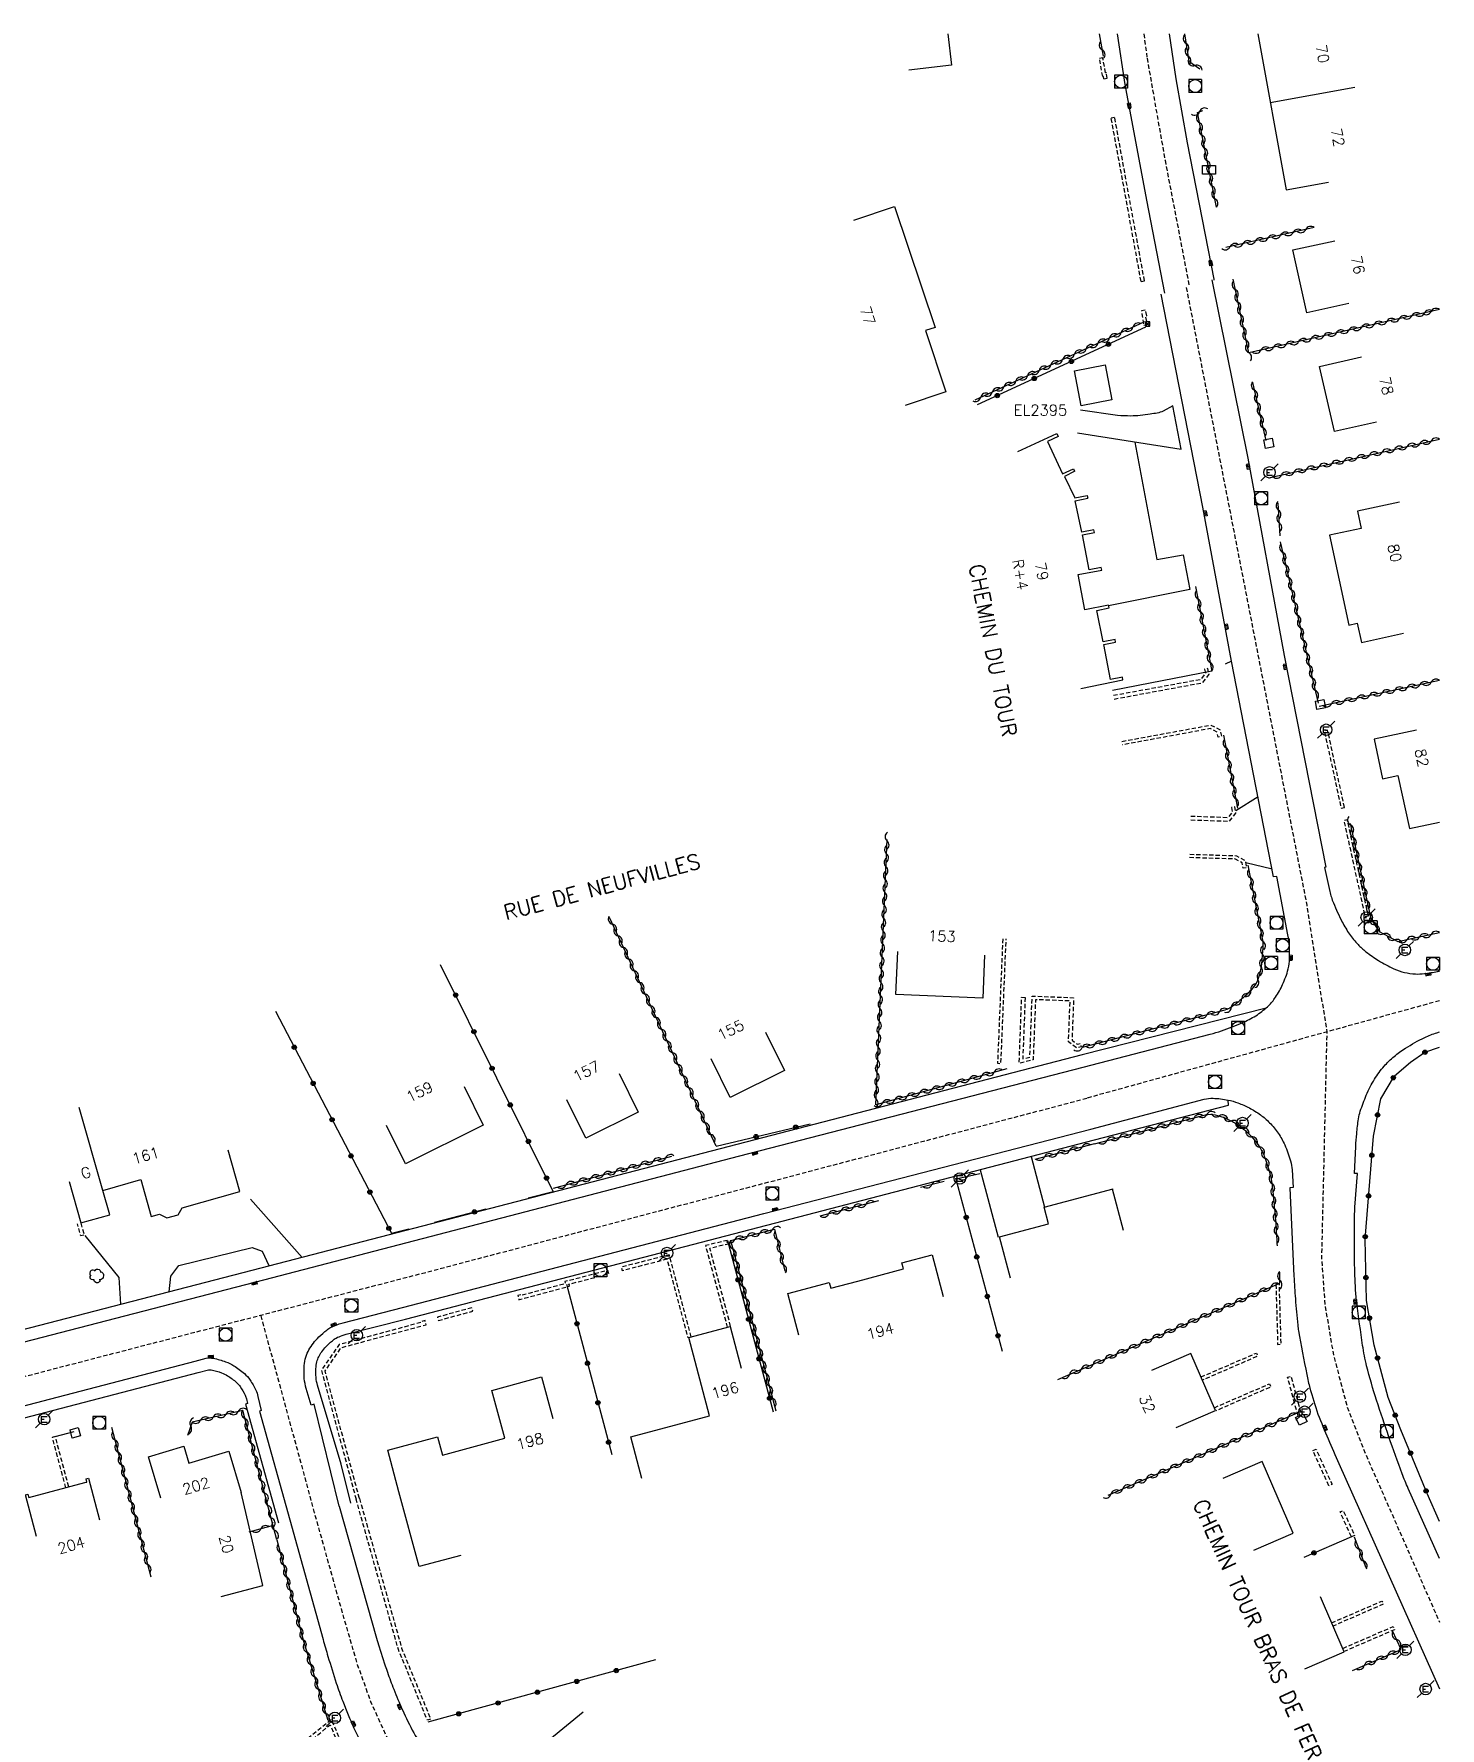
# Model space of a CAD drawing. Header units: millimetres. Extents: x 127028 to 128001, y 140339 to 141000.
# Drawn here: x 127836.5 to 128000.1, y 140803.1 to 141000 of the extents above; entities that cross this region are included whole.
import ezdxf
from ezdxf.enums import TextEntityAlignment as Align

# ---------------------------------------------------------------- set-up
doc = ezdxf.new("R2010")
doc.units = ezdxf.units.MM
doc.linetypes.add('DASHED', pattern=[0.75, 0.5, -0.25])
doc.layers.get('0').update_dxf_attribs({"linetype": 'CONTINUOUS'})
for name, color, linetype in [('W0001', 6, 'DASHED'), ('W0008', 7, 'CONTINUOUS'), ('W0100', 7, 'CONTINUOUS'), ('W0112', 1, 'DASHED'), ('W0300', 7, 'CONTINUOUS'), ('W0310', 3, 'CONTINUOUS'), ('W0322', 7, 'CONTINUOUS'), ('W0330', 7, 'CONTINUOUS'), ('W0400', 7, 'CONTINUOUS'), ('W0420', 7, 'CONTINUOUS'), ('W0471', 7, 'CONTINUOUS'), ('W0984', 7, 'CONTINUOUS'), ('W0989', 7, 'CONTINUOUS'), ('W0991', 7, 'CONTINUOUS'), ('W1102', 7, 'CONTINUOUS'), ('W1471', 7, 'CONTINUOUS')]:
    doc.layers.add(name, color=color, linetype=linetype)
doc.styles.get("Standard").update_dxf_attribs({"font": 'romans.shx', "width": 0.85})

# ---------------------------------------------------------------- blocks, each defined once
blk = doc.blocks.new('t310o')
at = {"color": 0, "linetype": 'Continuous'}
for centre, start, end in [((-0.5, 0.38), 216.8699, 323.1304), ((0.5, -0.37), 36.8699, 143.1303)]:
    blk.add_arc(centre, 0.625, start, end, dxfattribs=at)
blk = doc.blocks.new('T420')
for p, q in [((0.75, 0.75), (-0.75, 0.75)), ((-0.75, 0.75), (-0.75, -0.75)), ((0.75, 0.75), (0.75, -0.75)), ((0.75, -0.75), (-0.75, -0.75))]:
    blk.add_line(p, q)
blk.add_ellipse((0, 0), major_axis=(-0.53, 0.53), ratio=1, start_param=3.926991, end_param=10.210176)
blk = doc.blocks.new('T400')
for p, q in [((-0.15, 0.3), (0.15, 0.3)), ((-0.15, -0.25), (-0.15, 0.3)), ((-0.15, 0.15), (0.15, 0.15)), ((-0.15, 0), (0.15, 0)), ((0.15, 0.3), (0.15, -0.25)), ((-0.15, -0.15), (0.15, -0.15)), ((-0.15, -0.25), (-0.15, -0.3)), ((-0.15, -0.3), (0.15, -0.3)), ((0.15, -0.3), (0.15, -0.25))]:
    blk.add_line(p, q)
blk = doc.blocks.new('t322o')
at = {"color": 0, "linetype": 'Continuous'}
for radius in [0.25, 0.15]:
    blk.add_circle((0, 0), radius, dxfattribs=at)
blk = doc.blocks.new('T471')
for p, q in [((-0.333334, 0.333334), (-0.333334, -0.333334)), ((-0.333334, 0.333334), (0.333334, 0.333334)), ((-0.333334, 0), (0, 0)), ((0.500001, 0.500001), (1.000002, 1.000002)), ((-0.500001, -0.500001), (-1.000002, -1.000002)), ((-0.333334, -0.333334), (0.333334, -0.333334))]:
    blk.add_line(p, q)
blk.add_ellipse((0, 0), major_axis=(0.471405, 0.471405), ratio=1, start_param=5.4977871438, end_param=11.780972451)
blk = doc.blocks.new('t112o')
at = {"color": 0, "linetype": 'Continuous'}
for p, q in [((-0.5, 0.5), (0.5, 0.5)), ((-0.5, -0.5), (-0.5, 0.5)), ((0.5, 0.5), (0.5, -0.5)), ((0.5, -0.5), (-0.5, -0.5))]:
    blk.add_line(p, q, dxfattribs=at)
blk = doc.blocks.new('T300')
for p, q in [((-0.8, 0.51), (-0.86, 0.34)), ((-0.86, 0.34), (-0.86, 0.17)), ((-0.86, 0.17), (-0.74, 0.06)), ((-0.69, 0.63), (-0.8, 0.51)), ((-0.8, -0.06), (-0.74, 0.06)), ((-0.74, 0.06), (-0.69, 0.11)), ((-0.57, 0.69), (-0.69, 0.63)), ((-0.46, 0.69), (-0.57, 0.69)), ((-0.29, 0.63), (-0.46, 0.69)), ((-0.29, 0.63), (-0.17, 0.74)), ((-0.23, 0.57), (-0.29, 0.63)), ((-0.17, 0.74), (-0.06, 0.8)), ((-0.06, 0.8), (0.06, 0.8)), ((0.06, 0.8), (0.23, 0.74)), ((0.23, 0.74), (0.34, 0.63)), ((0.34, 0.63), (0.4, 0.51)), ((0.46, 0.46), (0.34, 0.46)), ((0.4, 0.51), (0.4, 0.46)), ((0.57, 0.4), (0.46, 0.46)), ((0.57, 0.4), (0.69, 0.29)), ((0.69, 0.29), (0.74, 0.17)), ((0.74, 0.06), (0.69, -0.17)), ((0.74, 0.17), (0.74, 0.06)), ((-0.8, -0.17), (-0.8, -0.06)), ((-0.8, -0.23), (-0.8, -0.17)), ((-0.74, -0.34), (-0.8, -0.23)), ((-0.69, -0.4), (-0.74, -0.34)), ((-0.51, -0.46), (-0.69, -0.4)), ((-0.4, -0.46), (-0.51, -0.46)), ((-0.4, -0.46), (-0.34, -0.46)), ((-0.34, -0.46), (-0.34, -0.4)), ((-0.34, -0.51), (-0.34, -0.46)), ((-0.29, -0.63), (-0.34, -0.51)), ((-0.17, -0.74), (-0.29, -0.63)), ((-0.06, -0.8), (-0.17, -0.74)), ((0.06, -0.8), (-0.06, -0.8)), ((0.17, -0.74), (0.06, -0.8)), ((0.23, -0.69), (0.17, -0.74)), ((0.29, -0.46), (0.23, -0.46)), ((0.29, -0.63), (0.23, -0.69)), ((0.46, -0.4), (0.29, -0.46)), ((0.34, -0.51), (0.29, -0.63)), ((0.34, -0.51), (0.34, -0.46)), ((0.57, -0.34), (0.46, -0.4)), ((0.63, -0.29), (0.57, -0.34)), ((0.69, -0.17), (0.63, -0.29))]:
    blk.add_line(p, q)
blk = doc.blocks.new('t330o')
at = {"color": 0, "linetype": 'Continuous'}
for p, q in [((0.25, -0.25), (-0.25, 0.25)), ((-0.25, -0.25), (0.25, 0.25)), ((-0.25, 0.25), (-0.25, -0.25)), ((0.25, 0.25), (-0.25, 0.25)), ((0.25, -0.25), (0.25, 0.25)), ((-0.25, -0.25), (0.25, -0.25)), ((-0.25, -0.25), (-0.25, -0.25))]:
    blk.add_line(p, q, dxfattribs=at)
blk = doc.blocks.new('T1471')
at = {"color": 0, "linetype": 'Continuous', "flags": 128}
blk.add_lwpolyline([(-0.75, -0.5), (-0.75, 0.5), (0.75, 0.5), (0.75, -0.5), (-0.75, -0.5)], dxfattribs=at)

msp = doc.modelspace()

# ---------------------------------------------------------------- linework, layer by layer
at = {"layer": 'W0001'}
msp.add_lwpolyline([(127965.61, 141000), (127965.99, 140997.17), (127968.08, 140985.31), (127970.91, 140970.6)], dxfattribs=at)
at = {"layer": 'W0001', "flags": 128}
for points in [[(127970.55, 140970.5), (127984.57, 140898.7), (127986.89, 140883.98), (127986.28, 140857.78), (127986.67, 140852.28), (127987.66, 140846.44), (127989.27, 140840.36)], [(128000, 140887.6), (127958.99, 140876.28)], [(127616, 140723.82), (127644.46, 140742.93), (127666.4, 140757.82), (127681.58, 140768), (127709.69, 140786.75), (127736.49, 140804.72), (127745.31, 140810.57), (127752.62, 140814.89), (127761.47, 140819.62), (127768.4, 140822.84), (127774.62, 140825.66), (127782.57, 140828.85), (127791.34, 140831.9), (127799.35, 140834.5), (127808.88, 140836.97), (127832.88, 140843.27), (127882.84, 140856.22), (127958.99, 140876.28)], [(127869.19, 140828.07), (127862.94, 140851.07)], [(127989.27, 140840.36), (127991.35, 140835.01), (128000, 140815.37)], [(127984.42, 140684.23), (127968.34, 140695.15), (127962.36, 140699.3), (127958.45, 140702.24), (127955.75, 140704.76), (127952.74, 140708), (127948.85, 140712.62), (127936.36, 140727.99), (127917.2, 140751.69), (127899.37, 140773.7), (127886.54, 140789.52), (127882.27, 140794.93), (127879.78, 140798.33), (127877.51, 140802.17), (127875.74, 140806.09), (127874.19, 140810.42), (127872.47, 140816.32), (127869.19, 140828.07)]]:
    msp.add_lwpolyline(points, dxfattribs=at)
at = {"layer": 'W0008'}
for points in [[(127968.05, 140969.84), (127965.96, 140980.67), (127963.45, 140994.12), (127962.57, 141000)], [(127968.58, 141000), (127969.33, 140994.77), (127970.67, 140987.32), (127973.74, 140971.5), (127973.77, 140971.36)]]:
    msp.add_lwpolyline(points, dxfattribs=at)
at = {"layer": 'W0008', "flags": 128}
for points in [[(127973.51, 140971.42), (127977.71, 140950.69), (127981.93, 140927.74), (127986.8, 140903.14), (127986.64, 140903.11), (127987.25, 140900.31, 0.042087), (127987.66, 140898.99, 0.023699), (127988.69, 140896.75, 0.033993), (127989.55, 140895.33, 0.037075), (127990.53, 140894.15, 0.035952), (127991.45, 140893.31, 0.024823), (127992.92, 140892.28, 0.034046), (127994.7, 140891.31, 0.053352), (127995.93, 140890.9, 0.039042), (127997.21, 140890.72, 0.049397), (127998.24, 140890.76, 0.012766), (127999.75, 140891.01, 0.006624), (128000, 140891.06)], [(127958.55, 140879.88), (127973.35, 140883.72, 0.02246), (127974.66, 140884.12, 0.01185), (127977.09, 140885.06, 0.044182), (127978.64, 140885.87, 0.045212), (127980, 140886.91, 0.05312), (127980.83, 140887.87, 0.040725), (127981.66, 140889.29, 0.037971), (127982.34, 140891.04, 0.060675), (127982.55, 140892.2, 0.026642), (127982.55, 140893.92, 0.034077), (127982.38, 140895.26), (127981.08, 140902.03), (127980.71, 140902), (127975.81, 140927.07), (127972.48, 140944.97), (127967.63, 140969.74)], [(127957.92, 140953.62), (127969.97, 140951.72), (127968.99, 140956.77), (127967.87, 140956.14, -0.065933), (127967.17, 140955.92, -0.008833), (127966.36, 140955.79, -0.006178), (127965.2, 140955.64, -0.028149), (127964.11, 140955.58, -0.019645), (127962.54, 140955.63), (127958.25, 140956.27)], [(127992.69, 140841.17, -0.015656), (127991.53, 140845.16, -0.026814), (127991.06, 140847.54, -0.002339), (127990.37, 140852.48, -0.017171), (127990.3, 140853.15, -0.008224), (127990.14, 140856.52, -0.009084), (127990.1, 140859.56, -0.003243), (127990.13, 140862.87, -0.01432), (127990.17, 140863.62), (127990.46, 140867.54), (127990.12, 140867.53), (127990.26, 140870.67, -0.012867), (127990.37, 140872.15, -0.010887), (127990.58, 140873.88, -0.044283), (127990.79, 140874.76, -0.019863), (127991.49, 140876.64, -0.038503), (127992.44, 140878.49, -0.04269), (127993.56, 140879.99, -0.036459), (127994.71, 140881.13, -0.036369), (127996.03, 140882.08, -0.024581), (127998.28, 140883.34, -0.041844), (127999.7, 140883.89), (128000, 140883.98)], [(127958.44, 140881.3), (127918.28, 140870.9), (127862.93, 140856.52), (127814.54, 140843.99), (127806.28, 140841.81, 0.002605), (127804.74, 140841.4, 0.000946), (127800.55, 140840.24, 0.008923), (127795.94, 140838.87, 0.005688), (127788.82, 140836.52, 0.00622), (127783.69, 140834.69, 0.005986), (127778.41, 140832.67, 0.00598), (127772.86, 140830.38, 0.007583), (127768.52, 140828.45, 0.004699), (127764.77, 140826.68, 0.003336), (127759.54, 140824.1, 0.004635), (127754, 140821.25, 0.006166), (127749.86, 140819.02, 0.009438), (127744.18, 140815.71, 0.010887), (127739.36, 140812.63), (127717.59, 140798.08), (127673.03, 140768.22), (127648.22, 140751.6), (127624.96, 140736.1)], [(127626.74, 140735.5), (127648.98, 140750.46), (127673.79, 140767.08), (127718.36, 140796.93), (127740.13, 140811.48, -0.010887), (127744.9, 140814.52, -0.009438), (127750.54, 140817.81, -0.006166), (127754.64, 140820.03, -0.004635), (127760.16, 140822.86, -0.003336), (127765.37, 140825.43, -0.004699), (127769.1, 140827.2, -0.007583), (127773.4, 140829.11, -0.00598), (127778.93, 140831.38, -0.005986), (127784.17, 140833.39, -0.00622), (127789.27, 140835.21, -0.005688), (127796.36, 140837.55, -0.008923), (127800.92, 140838.9, -0.000946), (127805.11, 140840.06, -0.002606), (127806.63, 140840.47), (127814.89, 140842.65), (127863.28, 140855.18), (127918.63, 140869.56), (127958.55, 140879.88)], [(127959.44, 140872.69), (127972.64, 140876.15, -0.072524), (127973.67, 140876.27, -0.042717), (127975.42, 140876.06, -0.038135), (127976.56, 140875.73, -0.031264), (127977.89, 140875.14, -0.036872), (127979.17, 140874.35, -0.039069), (127980.25, 140873.42, -0.047289), (127981.25, 140872.21, -0.047592), (127982, 140870.84, -0.029594), (127982.68, 140868.99, -0.054901), (127982.86, 140867.94), (127983, 140865.91), (127982.58, 140865.87), (127983.08, 140855.6, 0.006818), (127983.24, 140852.96, 0.005846), (127983.51, 140849.89, 0.020494), (127983.61, 140849.22, 0.002668), (127984.56, 140844.15, 0.020781), (127984.94, 140842.58, 0.010548), (127985.86, 140839.55)], [(127872.06, 140828.87), (127869.13, 140840.69), (127868.78, 140840.6), (127868.21, 140842.52, -0.052218), (127867.99, 140843.68, -0.041034), (127867.99, 140845.19, -0.051769), (127868.17, 140846.19, -0.056462), (127868.53, 140847.04, -0.036296), (127869.04, 140847.8, -0.033784), (127869.69, 140848.53, -0.026869), (127870.6, 140849.33, -0.055162), (127871.1, 140849.65, -0.021413), (127871.89, 140849.98, -0.028426), (127872.5, 140850.18), (127879.41, 140851.93), (127921.43, 140862.87), (127959.44, 140872.69)], [(127873.4, 140829.21), (127872.28, 140833.75), (127869.53, 140842.91, -0.052218), (127869.36, 140843.8, -0.041034), (127869.36, 140845.08, -0.051769), (127869.5, 140845.79, -0.056462), (127869.74, 140846.36, -0.036296), (127870.13, 140846.95, -0.033784), (127870.66, 140847.54, -0.026869), (127871.46, 140848.25, -0.055162), (127871.7, 140848.4, -0.021413), (127872.38, 140848.69, -0.028426), (127872.84, 140848.84), (127879.75, 140850.59), (127921.78, 140861.53), (127959.88, 140871.42)], [(127803.11, 140832.1), (127855.29, 140845.71), (127856.56, 140846.06, -0.087567), (127857.42, 140846.04, -0.037061), (127858.84, 140845.64, -0.052297), (127859.78, 140845.18, -0.041991), (127861.02, 140844.26, -0.064594), (127861.68, 140843.51, -0.033795), (127862.35, 140842.35, -0.058743), (127862.6, 140841.61), (127862.97, 140839.96), (127862.79, 140839.89), (127866.32, 140827.27)], [(127803.47, 140830.77), (127855.65, 140844.38), (127856.83, 140844.71, -0.073142), (127857.15, 140844.69, -0.037061), (127858.37, 140844.35, -0.052297), (127859.06, 140844.01, -0.041991), (127860.11, 140843.23, -0.064594), (127860.53, 140842.75, -0.033795), (127861.11, 140841.74, -0.058743), (127861.26, 140841.32), (127861.38, 140840.78), (127861.14, 140840.69), (127865, 140826.9)], [(128000, 140822.77), (127996.36, 140830.92, -0.015225), (127995.66, 140832.62, -0.012195), (127992.69, 140841.17)], [(127985.86, 140839.55, 0.008844), (127988.3, 140833.8), (128000, 140807.61)], [(127866.32, 140827.27), (127870.17, 140813.37, 0.006662), (127870.74, 140811.38, 0.004234), (127871.71, 140808.28, 0.016513), (127872.46, 140806.17, 0.010982), (127873.76, 140803.06, 0.013637), (127874.98, 140800.51, 0.017351), (127876.06, 140798.57, 0.011322), (127877.45, 140796.4, 0.014258), (127878.63, 140794.73, 0.003287), (127880.73, 140791.98, 0.0055), (127882.02, 140790.35), (127897.17, 140771.65), (127914.29, 140750.46), (127927.52, 140734.04)], [(127872.06, 140828.87), (127876.38, 140813.51, 0.012182), (127876.68, 140812.49, 0.004194), (127877.66, 140809.55, 0.012401), (127878.39, 140807.58, 0.010002), (127879.4, 140805.17, 0.021861), (127880.73, 140802.49, 0.024949), (127882.12, 140800.26, 0.005536), (127883.65, 140798.1, 0.007334), (127884.85, 140796.5, 0.001181), (127887.23, 140793.44, 0.004709), (127887.83, 140792.68), (127894.71, 140784.19), (127918.41, 140755.03), (127928.62, 140742.4), (127946.77, 140720.04)]]:
    msp.add_lwpolyline(points, format="xyb", dxfattribs=at)
for points in [[(127964.57, 140952.52), (127967.11, 140938.88), (127970.18, 140939.45), (127970.98, 140935.43), (127961.51, 140933.53)], [(127973.52, 140925.9), (127961.98, 140923.68)], [(127975.81, 140927.07), (127975.08, 140926.74)], [(127978.9, 140911.3), (127976.33, 140909.69)], [(127977.47, 140903.68), (127980.53, 140902.95)], [(127979.86, 140886.75), (127958.44, 140881.3)], [(127959.88, 140871.42), (127975.48, 140875.47), (127975.42, 140876.06)], [(127952.51, 140869.48), (127954.07, 140863.61)], [(127946.59, 140867.95), (127948.67, 140860.12)], [(127861.75, 140864.53), (127867.73, 140857.77)], [(127842.45, 140860.3), (127846.42, 140855.44), (127846.61, 140852.32)], [(127852.29, 140853.78), (127852.48, 140855.59), (127853.4, 140856.81), (127861.94, 140858.91), (127863.07, 140858.48), (127863.87, 140856.81)], [(127841.18, 140837.49), (127838.99, 140836.93)]]:
    msp.add_lwpolyline(points, dxfattribs=at)
at = {"layer": 'W0100'}
for p, q in [((127942.84, 141000), (127943.26, 140996.35)), ((127978.86, 141000), (127982.16, 140981.87)), ((127943.26, 140996.35), (127938.3, 140995.77)), ((127982.16, 140981.87), (127987.08, 140982.76))]:
    msp.add_line(p, q, dxfattribs=at)
msp.add_lwpolyline([(127931.89, 140978.33), (127936.63, 140979.92), (127941.35, 140965.87), (127940.23, 140965.5), (127942.61, 140958.4), (127937.87, 140956.81)], dxfattribs=at)
at = {"layer": 'W0100', "flags": 128}
for points in [[(127989.44, 140968.65), (127984.56, 140967.58), (127982.96, 140974.88), (127987.84, 140975.95)], [(127992.66, 140954.86), (127987.78, 140953.76), (127986.06, 140961.34), (127990.94, 140962.44)], [(127950.97, 140951.44), (127955.51, 140953.53), (127955.67, 140953.2), (127954.4, 140952.62), (127956.14, 140948.84), (127957.44, 140949.45), (127957.57, 140949.16), (127957.56, 140949.14)], [(127957.58, 140949.15), (127956.41, 140948.56), (127957.59, 140946.07), (127959.04, 140946.33), (127959.1, 140946.03), (127959.09, 140946.09)], [(127958.29, 140923.9), (127963.19, 140924.9), (127963.13, 140925.22), (127961.74, 140924.95), (127960.95, 140929.02), (127962.34, 140929.28), (127962.27, 140929.59), (127960.89, 140929.34), (127960.16, 140932.98), (127961.57, 140933.27), (127961.5, 140933.58), (127958.76, 140933.05), (127958, 140937.15), (127960.72, 140937.65), (127960.66, 140937.97), (127959.26, 140937.7), (127958.47, 140941.77), (127959.87, 140942.05), (127959.81, 140942.36), (127958.41, 140942.09), (127957.63, 140945.71), (127959.1, 140946.03)], [(127995.34, 140945.57), (127990.46, 140944.52), (127990.89, 140942.52), (127987.2, 140941.72), (127987.2, 140941.72), (127989.45, 140931.28), (127989.45, 140931.28), (127990.44, 140931.5), (127990.92, 140929.26), (127995.81, 140930.32)], [(127997.31, 140919.04), (127992.42, 140918.02), (127993.38, 140913.41), (127995.16, 140913.78), (127996.5, 140907.62), (128000, 140908.38)], [(127947.1, 140892.9), (127946.88, 140887.9), (127946.88, 140887.9), (127936.79, 140888.33), (127937, 140893.33)], [(127921.62, 140883.96), (127923.83, 140879.48), (127917.53, 140876.37), (127915.32, 140880.86)], [(127904.6, 140879.13), (127906.83, 140874.66), (127900.74, 140871.62), (127898.51, 140876.09)], [(127886.57, 140877.62), (127888.8, 140873.14), (127879.76, 140868.65), (127877.53, 140873.12)], [(127840.63, 140866.58), (127842, 140861.77), (127845.36, 140862.73), (127844.55, 140865.56), (127848.97, 140866.81), (127850.17, 140862.54), (127851.14, 140862.81), (127852.01, 140862.36), (127853.31, 140862.72), (127853.79, 140863.54), (127860.48, 140865.42), (127859.13, 140870.24)], [(127950.13, 140855.34), (127948.85, 140860.17), (127954.53, 140861.68), (127954.02, 140863.6), (127954.02, 140863.6), (127962.05, 140865.73), (127962.05, 140865.73)], [(127963.25, 140860.88), (127961.97, 140865.71)], [(127925.49, 140848.73), (127924.2, 140853.56), (127929.03, 140854.85), (127929.21, 140854.18), (127932.37, 140855.02), (127937.65, 140856.43), (127937.46, 140857.12), (127941, 140858.06), (127942.29, 140853.23)], [(127907.24, 140832.08), (127905.95, 140836.91), (127915.12, 140839.35), (127912.69, 140848.45), (127917.51, 140849.74), (127918.8, 140844.91)], [(127969.37, 140837.99), (127973.96, 140839.98), (127971.1, 140846.6), (127966.51, 140844.61)], [(127879, 140830.53), (127877.7, 140835.36), (127883.48, 140836.92), (127884.07, 140834.79), (127891.31, 140836.74), (127889.81, 140842.31), (127895.59, 140843.87), (127896.89, 140839.04)], [(127851.31, 140829.8), (127849.88, 140834.59), (127853.98, 140835.81), (127853.98, 140835.81), (127854.56, 140833.86), (127859.2, 140835.24), (127860.63, 140830.45)], [(127978.41, 140823.74), (127983, 140825.72), (127979.39, 140834.05), (127974.8, 140832.06)], [(127836.84, 140825.34), (127835.56, 140830.17), (127835.84, 140830.24), (127835.84, 140830.24), (127835.94, 140829.87), (127842.45, 140831.59), (127842.7, 140831.66), (127842.61, 140832.02), (127842.89, 140832.1), (127844.17, 140827.26)], [(127858.34, 140818.36), (127863.17, 140819.64), (127860.63, 140830.45)], [(127886.18, 140823.12), (127881.35, 140821.82), (127879, 140830.53)], [(127984.33, 140809.94), (127988.92, 140811.93), (127986.15, 140818.33)], [(127900.42, 140804.9), (127896.55, 140801.73), (127898.65, 140799.18), (127895.1, 140796.29), (127897.63, 140793.19), (127899.38, 140794.63), (127904.39, 140788.51), (127908.26, 140791.68)]]:
    msp.add_lwpolyline(points, dxfattribs=at)
msp.add_lwpolyline([(127961.12, 140961.54), (127961.91, 140957.46), (127958.34, 140956.76), (127957.55, 140960.84)], close=True, dxfattribs=at)
at = {"layer": 'W0112'}
for p, q in [((127960.85, 140997.2), (127960.46, 140997.13)), ((127960.97, 140994.78), (127961.37, 140994.84)), ((127961.82, 140990.25), (127962.22, 140990.32)), ((127965.3, 140971.23), (127965.69, 140971.3))]:
    msp.add_line(p, q, dxfattribs=at)
for points in [[(127960.97, 140994.78), (127960.93, 140995.05), (127960.84, 140995.03), (127960.46, 140997.13)], [(127961.37, 140994.84), (127961.27, 140995.49), (127961.16, 140995.48), (127960.85, 140997.2)], [(127965.3, 140971.23), (127961.82, 140990.25)], [(127965.69, 140971.3), (127962.22, 140990.32)]]:
    msp.add_lwpolyline(points, dxfattribs=at)
at = {"layer": 'W0112', "flags": 128}
for points in [[(127965.62, 140966.15), (127966.01, 140966.22), (127965.84, 140967.2), (127965.95, 140967.24), (127965.84, 140967.9), (127965.33, 140967.81), (127965.39, 140967.46)], [(127988.95, 140910.07), (127986.99, 140919.06), (127986.6, 140918.97), (127988.56, 140909.99)], [(127991.73, 140897.49), (127989.28, 140908.64), (127988.88, 140908.55), (127991.34, 140897.4)], [(127951.81, 140887.99), (127951.54, 140880.85), (127952.37, 140881.05), (127952.63, 140888.15), (127957.45, 140887.96), (127957.27, 140883.01), (127957.89, 140882.55), (127958.24, 140882.63), (127958.33, 140882.24), (127958.33, 140882.24), (127957.81, 140882.11), (127956.86, 140882.81), (127957.04, 140887.58), (127953.02, 140887.73), (127952.75, 140880.74), (127951.12, 140880.33), (127951.41, 140888.01)], [(127903.39, 140855.87), (127903.29, 140856.26), (127898.3, 140854.95), (127898.35, 140854.72), (127894.11, 140853.58), (127893.29, 140853.36), (127893.26, 140853.46), (127892.82, 140853.34), (127892.95, 140852.85), (127893.01, 140852.87), (127893.01, 140852.87), (127893.01, 140852.87), (127898.81, 140854.43), (127898.77, 140854.66)], [(127980.98, 140854.63), (127981.18, 140847.66), (127981.58, 140847.67), (127981.38, 140854.64)], [(127883.58, 140850.44), (127887.57, 140851.51), (127887.46, 140851.9), (127883.47, 140850.82)], [(127983.56, 140839.32), (127982.33, 140843.86), (127982.72, 140843.97), (127983.95, 140839.43)], [(127987.13, 140831.22), (127985.28, 140835.32), (127985.64, 140835.48), (127987.5, 140831.39)], [(127989.76, 140825.29), (127988.43, 140828.2), (127988.79, 140828.36), (127990.12, 140825.46)]]:
    msp.add_lwpolyline(points, close=True, dxfattribs=at)
for points in [[(127965.44, 140967.84), (127965.44, 140967.83)], [(127962.16, 140922.68), (127972.45, 140924.58), (127973.21, 140925.55), (127973.07, 140926.22), (127972.68, 140926.14), (127972.78, 140925.65), (127972.23, 140924.94), (127962.08, 140923.07)], [(127963.07, 140917.75), (127973.41, 140919.65), (127974.5, 140919.09), (127974.65, 140918.33), (127974.25, 140918.25), (127974.15, 140918.82), (127973.35, 140919.24), (127963.14, 140917.35)], [(127971.1, 140908.63), (127975.59, 140908.48), (127976.33, 140909.42), (127976.21, 140910.13), (127975.82, 140910.06), (127975.91, 140909.53), (127975.4, 140908.88), (127971.1, 140909.03)], [(127970.97, 140904.64), (127976.39, 140904.47), (127977.44, 140903.89), (127977.55, 140903.06), (127977.16, 140903.01), (127977.07, 140903.64), (127976.28, 140904.08), (127970.85, 140904.24)], [(127949.21, 140894.81), (127948.6, 140880.33), (127949, 140880.32), (127949.61, 140894.79)], [(127841.99, 140861.76), (127842.39, 140860.37), (127842.01, 140860.26), (127841.61, 140861.66)], [(127917.57, 140849.75), (127915.15, 140858.84), (127917.31, 140859.36), (127917.21, 140859.75), (127914.65, 140859.14), (127917.18, 140849.65)], [(127912.97, 140848.53), (127910.43, 140858.07), (127904.84, 140856.63), (127904.94, 140856.24), (127910.15, 140857.59), (127912.59, 140848.43)], [(127874.4, 140829.75), (127870.41, 140844.57), (127872.28, 140847.28), (127882.16, 140849.95), (127882.16, 140849.95), (127882.16, 140849.95), (127882.03, 140850.43), (127881.59, 140850.31), (127881.62, 140850.22), (127872.03, 140847.63), (127869.97, 140844.65), (127874.02, 140829.64)], [(127972.27, 140843.87), (127978.7, 140846.65), (127978.86, 140846.29), (127972.43, 140843.5)], [(127973.82, 140840.3), (127980.22, 140843.07), (127980.38, 140842.71), (127973.98, 140839.93)], [(127840.59, 140831.1), (127839.04, 140836.94), (127838.66, 140836.84), (127840.21, 140831)], [(127874.4, 140829.75), (127879.31, 140812.33), (127882.68, 140804.11), (127882.31, 140803.96), (127878.93, 140812.2), (127874.02, 140829.64)], [(127987.46, 140815.29), (127993.3, 140817.82), (127993.46, 140817.45), (127987.62, 140814.92)], [(127988.75, 140812.32), (127994.61, 140814.86), (127994.77, 140814.49), (127988.91, 140811.96)], [(127864.28, 140798), (127870.99, 140803.42), (127871.9, 140801.27), (127872.26, 140801.43), (127871.15, 140804.06), (127864.02, 140798.31)]]:
    msp.add_lwpolyline(points, dxfattribs=at)
at = {"layer": 'W0310'}
for p, q in [((127960.43, 141000), (127960.9, 140997.41)), ((127985.42, 140977.48), (127975.16, 140975.15))]:
    msp.add_line(p, q, dxfattribs=at)
for points in [[(127970.34, 141000), (127970.84, 140996.81), (127972.13, 140995.95)], [(127974.07, 140979.86), (127971.85, 140990.88), (127972.47, 140991.08)]]:
    msp.add_lwpolyline(points, dxfattribs=at)
at = {"layer": 'W0310', "flags": 128}
for points in [[(128000, 140967.95), (127977.81, 140962.92), (127976, 140971.49)], [(127965.71, 140966.54), (127945.97, 140957.44)], [(127979.84, 140952.74), (127978.29, 140959.46)], [(127980.15, 140948.38), (128000, 140952.88)], [(127981.49, 140941.65), (127981.22, 140945.44)], [(127985.92, 140922.2), (127981.5, 140940.94)], [(127971.64, 140935.77), (127973.52, 140925.9)], [(128000, 140924.83), (127985.99, 140921.81)], [(127974.89, 140918.48), (127976.5, 140910)], [(127989.63, 140908.2), (127992, 140897.13), (127992.99, 140895.64), (127995.15, 140894.49), (128000, 140895.53)], [(127949.67, 140879.69), (127934.46, 140875.49), (127935.77, 140906.33)], [(127915.9, 140870.7), (127903.47, 140897.29)], [(127959.88, 140870.97), (127952.95, 140869.16)], [(127896.97, 140865.81), (127910.71, 140869.52)], [(127942.41, 140866.6), (127939.66, 140865.9)], [(127946.54, 140867.48), (127943.93, 140866.9)], [(127934.76, 140864.36), (127927.94, 140862.56)], [(127922.85, 140839.91), (127917.58, 140859.72), (127922.67, 140861.04), (127923.87, 140856.17)], [(127955.6, 140843.57), (127981.43, 140854.76), (127981.43, 140856)], [(127864.81, 140824.94), (127860.83, 140839.98), (127854.94, 140838.63), (127854.4, 140837.08)], [(127983.81, 140839.8), (127970.99, 140834.25), (127961.43, 140830.11)], [(127845.57, 140838.02), (127850.14, 140820.63)], [(127864.38, 140826.59), (127861.52, 140825.83)], [(127990.06, 140825.29), (127991.43, 140821.73)], [(127864.81, 140824.94), (127867.88, 140813.14), (127870.73, 140803.97)], [(127989.87, 140809.73), (127995.56, 140812.19), (127994.53, 140814.35)]]:
    msp.add_lwpolyline(points, dxfattribs=at)
for points in [[(127977.72, 140903.35), (127979.42, 140894.65, -0.057142), (127979.46, 140894.16, -0.014873), (127979.33, 140892.27, -0.029031), (127979.12, 140890.87, -0.043457), (127978.84, 140889.97, -0.07222), (127978.42, 140889.26, -0.037836), (127977.36, 140888.12, -0.034631), (127975.78, 140886.85, -0.088016), (127975.05, 140886.51), (127958.44, 140882.16)], [(127959.88, 140870.97), (127972.79, 140874.34, -0.125309), (127973.92, 140874.35, -0.066001), (127975.91, 140873.57, -0.033973), (127976.99, 140872.87, -0.038036), (127977.85, 140872.11, -0.045956), (127979.03, 140870.66, -0.059087), (127979.69, 140869.37, -0.02882), (127980.28, 140867.46, -0.033582), (127980.58, 140865.78, -0.002769), (127980.67, 140864.89, -0.001), (127980.9, 140862.44, -0.006843), (127980.99, 140861.23, -0.003903), (127981.11, 140859.12)]]:
    msp.add_lwpolyline(points, format="xyb", dxfattribs=at)
at = {"layer": 'W0322', "flags": 128}
for points in [[(127965.81, 140965.92), (127946.24, 140956.87)], [(127894.02, 140864.7), (127896.94, 140865.44), (127883.84, 140891.79)], [(127864.62, 140886.41), (127878.11, 140860.6), (127880.15, 140861.09)], [(127994.03, 140841.47), (127992.39, 140847.57), (127991.52, 140852.77), (127991.34, 140859.88), (127992.31, 140871.88), (127993.17, 140876.22), (127994.78, 140878.89), (127996.61, 140880.47), (127998.28, 140881.61), (128000, 140882.2)], [(127915.9, 140870.7), (127926.81, 140873.31)], [(127943.73, 140867.01), (127949.13, 140846.88)], [(127883.18, 140861.87), (127889.15, 140863.41)], [(127917.21, 140859.75), (127922.52, 140839.82)], [(127898.48, 140854.64), (127903.75, 140834.84)], [(128000, 140827.05), (127998.57, 140830.33), (127995.51, 140837.74), (127994.03, 140841.47)], [(127989.76, 140825.29), (127984.22, 140822.9)], [(127908.84, 140810.99), (127882.36, 140803.73)]]:
    msp.add_lwpolyline(points, dxfattribs=at)
at = {"layer": 'W1102'}
msp.add_line((127990.16, 140993.78), (127980.32, 140991.99), dxfattribs=at)
at = {"layer": 'W1102', "flags": 128}
msp.add_lwpolyline([(127844.55, 140865.56), (127841.8, 140875.18)], dxfattribs=at)

# ---------------------------------------------------------------- block references
at = {"layer": 'W0112'}
for p, rotation in [((127980.16, 140952.4), 281.0588076915427), ((127986.15, 140922.04), 280.238875427284), ((127983.93, 140838.92), 116.3957097286034), ((127841.36, 140837.38), 195.3580165479362)]:
    msp.add_blockref('t112o', p, dxfattribs=dict(at, rotation=rotation))
at = {"layer": 'W0300'}
msp.add_blockref('T300', (127843.9, 140855.61), dxfattribs=at)
at = {"layer": 'W0310'}
for p, rotation in [((127960.76, 140998.15), 280.2274802845097), ((127970.51, 140998.92), 278.8989880237257), ((127970.74, 140997.44), 278.8989880237257), ((127971.56, 140996.33), 326.3714250439322), ((127972.11, 140990.96), 17.9893812447517), ((127972.1, 140989.67), 101.3849139627773), ((127972.4, 140988.2), 101.3849139627773), ((127972.69, 140986.73), 101.3849139627773), ((127972.99, 140985.26), 101.3849139627773), ((127973.28, 140983.78), 101.3849139627773), ((127973.58, 140982.31), 101.3849139627773), ((127973.88, 140980.84), 101.3849139627773), ((127980.05, 140976.26), 192.7759193074744), ((127981.52, 140976.59), 192.7759193074744), ((127982.98, 140976.92), 192.7759193074744), ((127984.44, 140977.26), 192.7759193074744), ((127975.66, 140975.27), 192.7759193074744), ((127977.13, 140975.6), 192.7759193074744), ((127978.59, 140975.93), 192.7759193074744), ((127976.25, 140970.3), 101.9512832919343), ((127976.56, 140968.83), 101.9512832919343), ((127976.87, 140967.37), 101.9512832919343), ((127977.18, 140965.9), 101.9512832919343), ((127993.86, 140966.56), 192.785385645436), ((127995.32, 140966.89), 192.785385645436), ((127996.78, 140967.22), 192.785385645436), ((127998.24, 140967.55), 192.785385645436), ((127999.02, 140967.73), 192.785385645436), ((127961.62, 140964.66), 204.7527432247005), ((127962.98, 140965.28), 204.7527432247005), ((127964.35, 140965.91), 204.7527432247005), ((127977.49, 140964.43), 101.9512832919343), ((127985.08, 140964.57), 192.785385645436), ((127986.54, 140964.9), 192.785385645436), ((127988, 140965.23), 192.785385645436), ((127989.47, 140965.56), 192.785385645436), ((127990.93, 140965.89), 192.785385645436), ((127992.39, 140966.22), 192.785385645436), ((127957.54, 140962.77), 204.7527432247005), ((127958.9, 140963.4), 204.7527432247005), ((127960.26, 140964.03), 204.7527432247005), ((127977.8, 140962.96), 101.9512832919343), ((127979.23, 140963.24), 192.785385645436), ((127980.69, 140963.57), 192.785385645436), ((127982.15, 140963.9), 192.785385645436), ((127983.62, 140964.23), 192.785385645436), ((127953.45, 140960.89), 204.7527432247005), ((127954.81, 140961.52), 204.7527432247005), ((127956.17, 140962.14), 204.7527432247005), ((127948, 140958.38), 204.7527432247005), ((127949.36, 140959), 204.7527432247005), ((127950.73, 140959.63), 204.7527432247005), ((127952.09, 140960.26), 204.7527432247005), ((127978.49, 140958.58), 103.0288141235235), ((127946.64, 140957.75), 204.7527432247005), ((127978.83, 140957.12), 103.0288141235235), ((127979.17, 140955.66), 103.0288141235235), ((127979.51, 140954.2), 103.0288141235235), ((127999.02, 140952.66), 12.78538564545235), ((127990.39, 140950.7), 12.78538564545235), ((127991.85, 140951.04), 12.78538564545235), ((127993.32, 140951.37), 12.78538564545235), ((127994.78, 140951.7), 12.78538564545235), ((127996.24, 140952.03), 12.78538564545235), ((127997.71, 140952.36), 12.78538564545235), ((127981.61, 140948.71), 12.78538564545235), ((127983.08, 140949.04), 12.78538564545235), ((127984.54, 140949.38), 12.78538564545235), ((127986, 140949.71), 12.78538564545235), ((127987.47, 140950.04), 12.78538564545235), ((127988.93, 140950.37), 12.78538564545235), ((127981.28, 140944.64), 94.00539935093714), ((127981.38, 140943.15), 94.00539935093714), ((127981.79, 140939.72), 103.2563003183108), ((127982.13, 140938.26), 103.2563003183108), ((127982.48, 140936.8), 103.2563003183108), ((127971.92, 140934.3), 280.7794777416415), ((127982.82, 140935.34), 103.2563003183108), ((127972.2, 140932.82), 280.7794777416415), ((127983.17, 140933.88), 103.2563003183108), ((127983.51, 140932.42), 103.2563003183108), ((127972.48, 140931.35), 280.7794777416415), ((127983.85, 140930.96), 103.2563003183108), ((127972.76, 140929.87), 280.7794777416415), ((127973.04, 140928.4), 280.7794777416415), ((127984.2, 140929.5), 103.2563003183108), ((127973.32, 140926.93), 280.7794777416415), ((127984.54, 140928.04), 103.2563003183108), ((127984.89, 140926.58), 103.2563003183108), ((127985.23, 140925.12), 103.2563003183108), ((127985.57, 140923.66), 103.2563003183108), ((127991.85, 140923.08), 12.16742745160373), ((127993.32, 140923.39), 12.16742745160373), ((127994.79, 140923.71), 12.16742745160373), ((127996.25, 140924.02), 12.16742745160373), ((127997.72, 140924.34), 12.16742745160373), ((127999.02, 140924.62), 12.16742745160373), ((127987.45, 140922.13), 12.16742745160373), ((127988.92, 140922.44), 12.16742745160373), ((127990.39, 140922.76), 12.16742745160373), ((127975.17, 140917), 280.7903821224302), ((127975.45, 140915.53), 280.7903821224302), ((127975.73, 140914.06), 280.7903821224302), ((127976.01, 140912.58), 280.7903821224302), ((127976.29, 140911.11), 280.7903821224302), ((127989.67, 140908.05), 102.0475989040886), ((127935.76, 140906.19), 87.562858727002), ((127989.98, 140906.58), 102.0475989040886), ((127990.29, 140905.11), 102.0475989040886), ((127935.64, 140903.19), 87.562858727002), ((127935.7, 140904.69), 87.562858727002), ((127990.61, 140903.64), 102.0475989040886), ((127935.57, 140901.69), 87.562858727002), ((127978.01, 140901.88), 281.0241032273074), ((127990.92, 140902.18), 102.0475989040886), ((127935.51, 140900.19), 87.562858727002), ((127978.3, 140900.4), 281.0241032273074), ((127978.58, 140898.93), 281.0241032273074), ((127991.23, 140900.71), 102.0475989040886), ((127991.55, 140899.24), 102.0475989040886), ((127935.38, 140897.19), 87.562858727002), ((127935.45, 140898.69), 87.562858727002), ((127978.87, 140897.46), 281.0241032273074), ((127991.86, 140897.78), 102.0475989040886), ((127903.83, 140896.52), 115.0586227381653), ((127904.47, 140895.16), 115.0586227381653), ((127935.32, 140895.7), 87.562858727002), ((127979.16, 140895.99), 281.0241032273074), ((127992.46, 140896.43), 123.6620660554925), ((127993.48, 140895.38), 151.9539797015871), ((127905.1, 140893.8), 115.0586227381653), ((127935.25, 140894.2), 87.562858727002), ((127979.44, 140894.51), 277.4205829456411), ((127979.4, 140893.02), 265.8839843284743), ((127994.8, 140894.68), 151.9539797015871), ((127996.23, 140894.72), 192.1684397018718), ((127997.69, 140895.04), 192.1684397018718), ((127999.02, 140895.32), 192.1684397018718), ((127905.74, 140892.44), 115.0586227381653), ((127906.37, 140891.08), 115.0586227381653), ((127935.13, 140891.2), 87.562858727002), ((127935.19, 140892.7), 87.562858727002), ((127979.24, 140891.53), 261.0028459727502), ((127907.01, 140889.73), 115.0586227381653), ((127935.06, 140889.7), 87.562858727002), ((127978.88, 140890.07), 249.0918674025653), ((127907.64, 140888.37), 115.0586227381653), ((127935, 140888.2), 87.562858727002), ((127976.99, 140887.78), 220.7657590259188), ((127978.06, 140888.83), 228.264976969186), ((127908.28, 140887.01), 115.0586227381653), ((127908.91, 140885.65), 115.0586227381653), ((127934.87, 140885.21), 87.562858727002), ((127934.94, 140886.7), 87.562858727002), ((127971.5, 140885.58), 194.6849857723663), ((127972.95, 140885.96), 194.6849857723663), ((127974.41, 140886.34), 194.6849857723663), ((127975.8, 140886.86), 214.8960190645788), ((127909.55, 140884.29), 115.0586227381653), ((127934.81, 140883.71), 87.562858727002), ((127964.25, 140883.68), 194.6849857723663), ((127965.7, 140884.06), 194.6849857723663), ((127967.15, 140884.44), 194.6849857723663), ((127968.6, 140884.82), 194.6849857723663), ((127970.05, 140885.2), 194.6849857723663), ((127910.18, 140882.93), 115.0586227381653), ((127910.82, 140881.57), 115.0586227381653), ((127934.74, 140882.21), 87.562858727002), ((127958.44, 140882.16), 194.6849857723663), ((127959.9, 140882.54), 194.6849857723663), ((127961.35, 140882.92), 194.6849857723663), ((127962.8, 140883.3), 194.6849857723663), ((127911.45, 140880.21), 115.0586227381653), ((127934.62, 140879.21), 87.562858727002), ((127934.68, 140880.71), 87.562858727002), ((127912.09, 140878.86), 115.0586227381653), ((127912.72, 140877.5), 115.0586227381653), ((127934.55, 140877.71), 87.562858727002), ((127942.44, 140877.69), 195.4163022611579), ((127943.88, 140878.09), 195.4163022611579), ((127945.33, 140878.49), 195.4163022611579), ((127946.78, 140878.89), 195.4163022611579), ((127948.22, 140879.29), 195.4163022611579), ((127913.36, 140876.14), 115.0586227381653), ((127934.49, 140876.21), 87.562858727002), ((127936.65, 140876.1), 195.4163022611579), ((127938.1, 140876.5), 195.4163022611579), ((127939.55, 140876.9), 195.4163022611579), ((127940.99, 140877.29), 195.4163022611579), ((127914, 140874.78), 115.0586227381653), ((127914.63, 140873.42), 115.0586227381653), ((127935.21, 140875.7), 195.4163022611579), ((127971.49, 140874), 14.62702611575915), ((127972.94, 140874.38), 10.62755609417687), ((127974.42, 140874.21), 342.4368941472096), ((127975.8, 140873.63), 331.8455247943807), ((127915.27, 140872.06), 115.0586227381653), ((127964.23, 140872.11), 14.62702611575915), ((127965.69, 140872.49), 14.62702611575915), ((127967.14, 140872.87), 14.62702611575915), ((127968.59, 140873.24), 14.62702611575915), ((127970.04, 140873.62), 14.62702611575915), ((127977.06, 140872.81), 322.4998261275421), ((127978.15, 140871.79), 311.9827196121905), ((127955.53, 140869.83), 194.6546179281485), ((127956.98, 140870.21), 194.6546179281485), ((127958.43, 140870.59), 194.6546179281485), ((127961.33, 140871.35), 14.62702611575915), ((127962.78, 140871.73), 14.62702611575915), ((127979.07, 140870.61), 303.2923022935737), ((127905.66, 140868.15), 15.09487022556687), ((127907.11, 140868.55), 15.09487022556687), ((127908.56, 140868.94), 15.09487022556687), ((127910.01, 140869.33), 15.09487022556687), ((127954.07, 140869.45), 194.6546179281485), ((127979.73, 140869.27), 290.0396336102842), ((127980.18, 140867.84), 285.0724419826594), ((127898.42, 140866.2), 15.09487022556687), ((127899.87, 140866.59), 15.09487022556687), ((127901.32, 140866.98), 15.09487022556687), ((127902.77, 140867.37), 15.09487022556687), ((127904.21, 140867.76), 15.09487022556687), ((127940.96, 140866.23), 194.1677887177985), ((127945.08, 140867.15), 192.5235297585923), ((127980.5, 140866.37), 278.7856476861827), ((127933.31, 140863.98), 194.7864325721501), ((127980.67, 140864.88), 275.4729286207001), ((127928.96, 140862.83), 194.7864325721501), ((127930.41, 140863.22), 194.7864325721501), ((127931.86, 140863.6), 194.7864325721501), ((127980.81, 140863.39), 275.3334392192546), ((127980.94, 140861.89), 274.5328533932885), ((127919.51, 140860.22), 14.45824083911331), ((127920.96, 140860.59), 14.45824083911331), ((127922.41, 140860.97), 14.45824083911331), ((127922.97, 140859.84), 283.849000460656), ((127981.04, 140860.4), 273.3215284410709), ((127918.06, 140859.85), 14.45824083911331), ((127917.83, 140858.75), 104.9178709222372), ((127923.33, 140858.38), 283.849000460656), ((127918.22, 140857.3), 104.9178709222372), ((127918.61, 140855.85), 104.9178709222372), ((127923.69, 140856.93), 283.849000460656), ((127918.99, 140854.4), 104.9178709222372), ((127980.37, 140854.3), 23.41156958232574), ((127981.43, 140855.1), 90.17796521533758), ((127919.38, 140852.95), 104.9178709222372), ((127976.24, 140852.51), 23.41156958232574), ((127977.62, 140853.11), 23.41156958232574), ((127979, 140853.7), 23.41156958232574), ((127919.77, 140851.5), 104.9178709222372), ((127920.15, 140850.05), 104.9178709222372), ((127970.74, 140850.13), 23.41156958232574), ((127972.11, 140850.72), 23.41156958232574), ((127973.49, 140851.32), 23.41156958232574), ((127974.87, 140851.91), 23.41156958232574), ((127920.54, 140848.6), 104.9178709222372), ((127966.61, 140848.34), 23.41156958232574), ((127967.98, 140848.93), 23.41156958232574), ((127969.36, 140849.53), 23.41156958232574), ((127920.92, 140847.16), 104.9178709222372), ((127921.31, 140845.71), 104.9178709222372), ((127962.48, 140846.55), 23.41156958232574), ((127963.86, 140847.15), 23.41156958232574), ((127965.23, 140847.74), 23.41156958232574), ((127921.7, 140844.26), 104.9178709222372), ((127956.97, 140844.17), 23.41156958232574), ((127958.35, 140844.76), 23.41156958232574), ((127959.73, 140845.36), 23.41156958232574), ((127961.1, 140845.95), 23.41156958232574), ((127922.08, 140842.81), 104.9178709222372), ((127922.47, 140841.36), 104.9178709222372), ((127854.78, 140838.16), 250.8543571531739), ((127855.92, 140838.85), 192.9436472932434), ((127857.38, 140839.19), 192.9436472932434), ((127858.85, 140839.52), 192.9436472932434), ((127860.31, 140839.86), 192.9436472932434), ((127861.08, 140839.04), 105.1050176811134), ((127981.06, 140838.6), 203.4115695822626), ((127982.43, 140839.2), 203.4115695822626), ((127845.96, 140836.56), 284.7161868354694), ((127861.47, 140837.6), 105.1050176811134), ((127861.86, 140836.15), 105.1050176811134), ((127975.55, 140836.22), 203.4115695822626), ((127976.93, 140836.82), 203.4115695822626), ((127978.3, 140837.41), 203.4115695822626), ((127979.68, 140838.01), 203.4115695822626), ((127846.34, 140835.11), 284.7161868354694), ((127862.25, 140834.7), 105.1050176811134), ((127971.42, 140834.43), 203.4115695822626), ((127972.8, 140835.03), 203.4115695822626), ((127974.17, 140835.62), 203.4115695822626), ((127846.72, 140833.66), 284.7161868354694), ((127847.1, 140832.21), 284.7161868354694), ((127862.64, 140833.25), 105.1050176811134), ((127967.29, 140832.64), 203.4115695824148), ((127968.67, 140833.24), 203.4115695824148), ((127970.05, 140833.84), 203.4115695824148), ((127847.48, 140830.76), 284.7161868354694), ((127863.03, 140831.8), 105.1050176811134), ((127863.42, 140830.36), 105.1050176811134), ((127963.16, 140830.86), 203.4115695824148), ((127964.54, 140831.45), 203.4115695824148), ((127965.92, 140832.05), 203.4115695824148), ((127847.86, 140829.31), 284.7161868354694), ((127863.82, 140828.91), 105.1050176811134), ((127961.79, 140830.26), 203.4115695824148), ((127848.24, 140827.86), 284.7161868354694), ((127848.62, 140826.41), 284.7161868354694), ((127864.21, 140827.46), 105.1050176811134), ((127864.6, 140826.01), 105.1050176811134), ((127849, 140824.96), 284.7161868354694), ((127862.93, 140826.21), 194.8988914002078), ((127849.38, 140823.51), 284.7161868354694), ((127849.77, 140822.06), 284.7161868354694), ((127865.19, 140823.48), 284.5857905269414), ((127865.57, 140822.03), 284.5857905269414), ((127990.6, 140823.89), 291.0460268263873), ((127991.14, 140822.49), 291.0460268263873), ((127865.95, 140820.58), 284.5857905269414), ((127866.32, 140819.13), 284.5857905269414), ((127866.7, 140817.68), 284.5857905269414), ((127867.08, 140816.23), 284.5857905269414), ((127867.46, 140814.77), 284.5857905269414), ((127867.84, 140813.32), 284.5857905269414), ((127995, 140813.36), 115.6702487962305), ((127868.27, 140811.89), 287.253651058714), ((127868.72, 140810.46), 287.253651058714), ((127992.62, 140810.92), 23.41463389103447), ((127994, 140811.52), 23.41463389103447), ((127995.38, 140812.11), 23.41463389103447), ((127869.16, 140809.02), 287.253651058714), ((127991.25, 140810.32), 23.41463389103447), ((127869.61, 140807.59), 287.253651058714), ((127870.05, 140806.16), 287.253651058714), ((127870.5, 140804.73), 287.253651058714)]:
    msp.add_blockref('t310o', p, dxfattribs=dict(at, rotation=rotation))
at = {"layer": 'W0322'}
for p, rotation in [((127961.5, 140963.92), 204.8075662548208), ((127957.19, 140961.93), 204.8075662548208), ((127952.88, 140959.94), 204.8075662548208), ((127948.57, 140957.95), 204.8075662548208), ((127885.59, 140888.26), 116.4295910028591), ((127887.71, 140884.01), 116.4295910028591), ((127866.82, 140882.2), 297.6012482079439), ((127998.3, 140881.62), 18.95437571558106), ((127869.02, 140877.99), 297.6012482079439), ((127889.82, 140879.75), 116.4295910028591), ((127994.63, 140878.65), 58.85339214149114), ((127891.94, 140875.5), 116.4295910028591), ((127992.8, 140874.34), 78.85487985876233), ((127871.22, 140873.78), 297.6012482079439), ((127925.14, 140872.91), 13.44542770691157), ((127894.05, 140871.25), 116.4295910028591), ((127920.52, 140871.81), 13.44542770691157), ((127873.42, 140869.57), 297.6012482079439), ((127992.13, 140869.65), 85.35211859381178), ((127896.16, 140866.99), 116.4295910028591), ((127875.62, 140865.36), 297.6012482079439), ((127991.75, 140864.91), 85.35211859381178), ((127887.78, 140863.05), 14.45061135299783), ((127944.96, 140862.42), 285.0282068627297), ((127877.82, 140861.15), 297.6012482079439), ((127991.36, 140860.18), 85.35211859381178), ((127946.19, 140857.83), 285.0282068627297), ((127918.43, 140855.16), 284.9178709222886), ((127991.45, 140855.43), 91.45424313858913), ((127947.42, 140853.24), 285.0282068627297), ((127919.66, 140850.57), 284.9178709222886), ((127991.86, 140850.71), 99.54573128798283), ((127899.7, 140850.05), 284.9178709222485), ((127948.66, 140848.66), 285.0282068627297), ((127900.92, 140845.46), 284.9178709222485), ((127920.88, 140845.98), 284.9178709222886), ((127992.8, 140846.06), 105.060434788338), ((127902.14, 140840.87), 284.9178709222485), ((127922.1, 140841.39), 284.9178709222886), ((127994.85, 140839.42), 111.62408604593), ((127903.37, 140836.28), 284.9178709222485), ((127996.63, 140835.02), 112.3849937582091), ((127998.44, 140830.63), 112.3849937582091), ((127985.4, 140823.41), 203.3547926101931), ((127904.26, 140809.74), 195.3292844786259), ((127895.1, 140807.22), 195.3292844786259), ((127899.68, 140808.48), 195.3292844786259), ((127890.52, 140805.97), 195.3292844786259), ((127885.94, 140804.71), 195.3292844786259)]:
    msp.add_blockref('t322o', p, dxfattribs=dict(at, rotation=rotation))
at = {"layer": 'W0330'}
msp.add_blockref('t330o', (127966.08, 140966.26), dxfattribs=at)
at = {"layer": 'W0400'}
for p, rotation in [((127963.92, 140991.65), 10.82205162991754), ((127973.39, 140973.35), 190.6656447335726), ((127977.75, 140949.68), 190.41883918996), ((127972.77, 140944.24), 190.5471129423058), ((127975.22, 140931.09), 10.54711294145294), ((127982.05, 140926.41), 191.1846568002969), ((127982.71, 140892.62), 358.4769734981573), ((127998.68, 140890.67), 278.7188093854113), ((127920.38, 140869.86), 285.2263149446291), ((127922.71, 140863.35), 284.5105701868169), ((127862.23, 140854.76), 104.7296013128805), ((127990.21, 140852.6), 186.7228885319402), ((127871.39, 140849.94), 294.0901803254559), ((127857.13, 140846.23), 89.92029525854133), ((127986.7, 140837.93), 202.5619459861855), ((127879.07, 140805.55), 23.56188245807213), ((127873.71, 140803.55), 23.68238688209387)]:
    msp.add_blockref('T400', p, dxfattribs=dict(at, rotation=rotation))
at = {"layer": 'W0420'}
for p in [(127962.96, 140994.45), (127971.59, 140993.93), (127979.25, 140946.02), (127981.04, 140896.66), (127991.99, 140896.14), (127981.75, 140894.04), (127980.42, 140891.99), (127999.25, 140891.9), (127976.58, 140884.44), (127976.58, 140884.44), (127973.88, 140878.17), (127922.4, 140865.19), (127902.42, 140856.27), (127873.45, 140852.15), (127990.61, 140851.36), (127858.82, 140848.8), (127844.13, 140838.54), (127993.88, 140837.55)]:
    msp.add_blockref('T420', p, dxfattribs=at)
at = {"layer": 'W0471'}
for p in [(127980.24, 140949.03), (127986.82, 140919.11), (127991.53, 140897.29), (127995.97, 140893.51), (127977.1, 140873.39), (127944.22, 140866.95), (127910.17, 140858.28), (127874.09, 140848.72), (127983.77, 140841.58), (127984.31, 140839.83), (127837.74, 140838.96), (127996.03, 140812.16), (127998.39, 140807.59), (127871.55, 140804.24)]:
    msp.add_blockref('T471', p, dxfattribs=at)
at = {"layer": 'W1471'}
msp.add_blockref('T1471', (127973.2, 140984.2), dxfattribs=at)

# ---------------------------------------------------------------- texts
at = {"layer": 'W0984'}
msp.add_text('EL2395', height=1.25, dxfattribs=at).set_placement((127953.6, 140956.26), align=Align.MIDDLE)
msp.add_text('R+4', height=1.25, rotation=280.4555, dxfattribs=at).set_placement((127951.25, 140937.15), align=Align.MIDDLE)
at = {"layer": 'W0989'}
for s, rotation, p in [('CHEMIN DU TOUR', 281.0538, (127948.08, 140928.34)), ('RUE DE NEUFVILLES', 15.003, (127902.6, 140900.86)), ('CHEMIN TOUR BRAS DE FER', 294.2654, (127978.85, 140814.51))]:
    msp.add_text(s, height=1.75, rotation=rotation, dxfattribs=at).set_placement(p, align=Align.MIDDLE)
at = {"layer": 'W0991'}
for s, rotation, p in [('70', 280.3034, (127986.4, 140997.68)), ('72', 280.3029, (127988.17, 140987.97)), ('76', 282.3655, (127990.51, 140973.13)), ('77', 288.5426, (127933.51, 140967.23)), ('78', 282.3655, (127993.83, 140959.08)), ('80', 282.3655, (127994.79, 140939.65)), ('79', 280.4555, (127953.75, 140937.51)), ('82', 281.7705, (127997.94, 140915.84)), ('153', 357.5629, (127942.14, 140895.11)), ('155', 26.2273, (127917.58, 140884.21)), ('157', 26.2273, (127900.79, 140879.41)), ('159', 26.2273, (127881.39, 140877.03)), ('161', 15.6788, (127849.54, 140869.62)), ('G', 15.6788, (127842.58, 140867.62)), ('194', 15.0282, (127934.96, 140849.2)), ('196', 15.0282, (127916.92, 140842.32)), ('32', 293.4116, (127966.01, 140840.73)), ('198', 15.0282, (127894.23, 140836.4)), ('202', 16.6148, (127855.4, 140831.21)), ('204', 16.6148, (127840.88, 140824.31)), ('20', 284.8989, (127858.93, 140824.42))]:
    msp.add_text(s, height=1.25, rotation=rotation, dxfattribs=at).set_placement(p, align=Align.MIDDLE)

doc.saveas('drawing.dxf')
